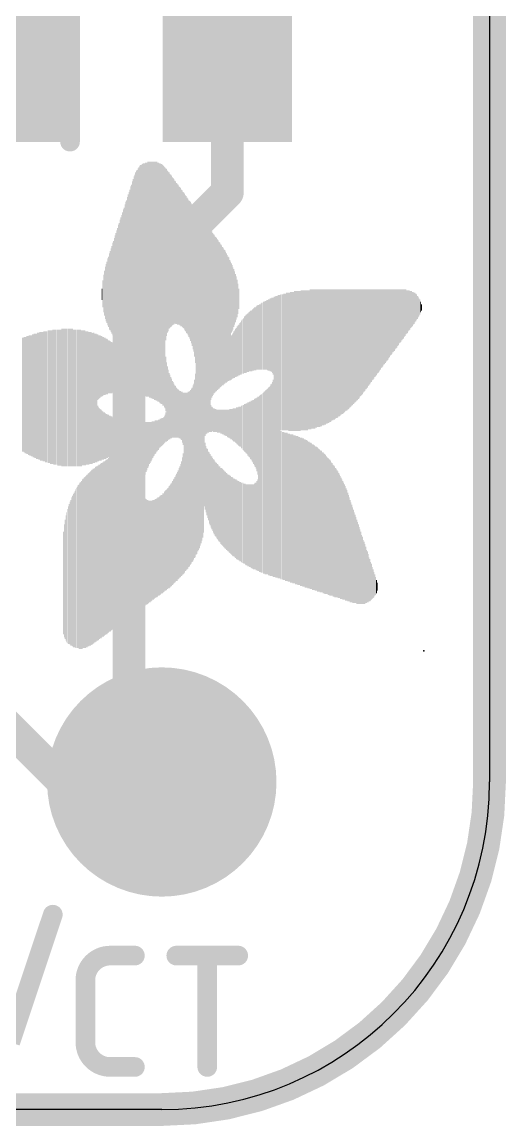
# Model space of a CAD drawing. Extents: x -0.1 to 23, y -0.1 to 16.6.
# Drawn here: x 19.24 to 22.99, y -0.13 to 8.43 of the extents above; entities that cross this region are included whole.
import ezdxf

# ---------------------------------------------------------------- set-up
doc = ezdxf.new("R2010")
doc.units = 0
for name, color, linetype in [('1', 12, 'CONTINUOUS'), ('16', 5, 'CONTINUOUS'), ('17', 110, 'CONTINUOUS'), ('20', 31, 'CONTINUOUS'), ('21', 40, 'CONTINUOUS'), ('22', 6, 'CONTINUOUS'), ('23', 53, 'CONTINUOUS')]:
    doc.layers.add(name, color=color, linetype=linetype)

# ---------------------------------------------------------------- blocks, each defined once
blk = doc.blocks.new('ROUNDP')
at = {"const_width": 0.5}
blk.add_lwpolyline([(0, -0.25, 1), (0, 0.25, 1), (0, -0.25)], format="xyb", dxfattribs=at)
blk = doc.blocks.new('RECT')
blk.add_solid([(-0.5, -0.5), (0.5, -0.5), (-0.5, 0.5), (0.5, 0.5)])

msp = doc.modelspace()

# ---------------------------------------------------------------- linework, layer by layer
at = {"layer": '1', "const_width": 0.254}
for points in [[(20.828, 8.04), (20.828, 7.112)], [(20.828, 7.112), (20.066, 6.35)], [(20.066, 6.35), (20.066, 3.048)], [(20.32, 2.794), (20.066, 3.048)], [(20.32, 2.54), (20.32, 2.794)]]:
    msp.add_lwpolyline(points, dxfattribs=at)
at = {"layer": '1', "const_width": 0.127}
for points in [[(20.8915, 8.04, 1), (20.7645, 8.04)], [(20.8729, 7.0671, 1), (20.7831, 7.1569)], [(20.7645, 7.112, 1), (20.8915, 7.112)], [(20.1295, 6.35, 1), (20.0025, 6.35)], [(20.0211, 6.3949, 1), (20.1109, 6.3051)], [(20.1109, 3.0929, 1), (20.0211, 3.0031)], [(20.0025, 3.048, 1), (20.1295, 3.048)], [(20.3835, 2.794, 1), (20.2565, 2.794)], [(20.2751, 2.7491, 1), (20.3649, 2.8389)], [(20.2565, 2.54, 1), (20.3835, 2.54)]]:
    msp.add_lwpolyline(points, format="xyb", dxfattribs=at)
at = {"layer": '16', "const_width": 0.254}
for points in [[(22.86, 13.97), (22.86, 2.54)], [(19.558, 2.54), (15.494, 6.604)], [(20.32, 2.54), (19.558, 2.54)], [(20.32, 0), (2.54, 0)]]:
    msp.add_lwpolyline(points, dxfattribs=at)
at = {"layer": '16'}
for points, const_width in [([(19.558, 2.6035, 1), (19.558, 2.4765)], 0.127), ([(20.32, 0, 0.4142), (22.86, 2.54)], 0.254), ([(20.32, 2.4765, 1), (20.32, 2.6035)], 0.127), ([(22.9235, 2.54, 1), (22.7965, 2.54)], 0.127), ([(19.5131, 2.4951, 1), (19.6029, 2.5849)], 0.127), ([(22.7965, 2.54, 1), (22.9235, 2.54)], 0.127), ([(20.32, 0.0635, 1), (20.32, -0.0635)], 0.127), ([(20.32, -0.0635, 1), (20.32, 0.0635)], 0.127)]:
    msp.add_lwpolyline(points, format="xyb", dxfattribs=dict(at, const_width=const_width))
at = {"layer": '20'}
for p, q in [((22.86, 13.97), (22.86, 2.54)), ((20.32, 0), (2.54, 0))]:
    msp.add_line(p, q, dxfattribs=at)
msp.add_arc((20.32, 2.54), 2.54, 270, 0, dxfattribs=at)
at = {"layer": '21'}
for points, const_width in [([(19.9196, 1.1938, 0.4142), (19.7277, 1.0019)], 0.1524), ([(19.9196, 1.2319, 1), (19.9196, 1.1557)], 0.0762), ([(19.9196, 1.1557, 1), (19.9196, 1.2319)], 0.0762), ([(20.1115, 1.1557, 1), (20.1115, 1.2319)], 0.0762), ([(20.4325, 1.2319, 1), (20.4325, 1.1557)], 0.0762), ([(20.7105, 1.1938, 1), (20.6343, 1.1938)], 0.0762), ([(20.9123, 1.1557, 1), (20.9123, 1.2319)], 0.0762), ([(19.7658, 1.0019, 1), (19.6896, 1.0019)], 0.0762), ([(19.6896, 1.0019, 1), (19.7658, 1.0019)], 0.0762), ([(19.7277, 0.5221, 0.4142), (19.9196, 0.3302)], 0.1524), ([(19.7658, 0.5221, 1), (19.6896, 0.5221)], 0.0762), ([(19.6896, 0.5221, 1), (19.7658, 0.5221)], 0.0762), ([(19.9196, 0.3683, 1), (19.9196, 0.2921)], 0.0762), ([(19.9196, 0.2921, 1), (19.9196, 0.3683)], 0.0762), ([(20.1115, 0.2921, 1), (20.1115, 0.3683)], 0.0762), ([(20.6343, 0.3302, 1), (20.7105, 0.3302)], 0.0762)]:
    msp.add_lwpolyline(points, format="xyb", dxfattribs=dict(at, const_width=const_width))
at = {"layer": '21', "const_width": 0.1524}
for points in [[(19.9196, 1.1938), (20.1115, 1.1938)], [(20.4325, 1.1938), (20.9123, 1.1938)], [(20.6724, 0.3302), (20.6724, 1.1938)], [(19.7277, 0.5221), (19.7277, 1.0019)], [(20.1115, 0.3302), (19.9196, 0.3302)]]:
    msp.add_lwpolyline(points, dxfattribs=at)
at = {"layer": '22', "const_width": 0.1524}
for points in [[(19.6087, 7.5057), (19.6087, 8.6233)], [(19.4754, 1.5113), (19.1452, 0.5207)]]:
    msp.add_lwpolyline(points, dxfattribs=at)
at = {"layer": '22', "const_width": 0.0762}
for points in [[(19.5706, 7.5057, 1), (19.6468, 7.5057)], [(19.5116, 1.4993, 1), (19.4393, 1.5233)]]:
    msp.add_lwpolyline(points, format="xyb", dxfattribs=at)
at = {"layer": '23'}
msp.add_point((22.352, 3.556), dxfattribs=at)

# ---------------------------------------------------------------- block references
at = {"layer": '1', "xscale": 1.075, "rotation": 90}
for p in [(19.05, 8.04), (20.828, 8.04)]:
    msp.add_blockref('RECT', p, dxfattribs=at)
at = {"layer": '17', "xscale": 1.778, "yscale": 1.778, "rotation": 90}
msp.add_blockref('ROUNDP', (20.32, 2.54), dxfattribs=at)
msp.add_blockref('ROUNDP', (20.32, 2.54), dxfattribs=at)
at = {"layer": '21', "rotation": 90}
for p, xscale, yscale in [((20.1232, 6.4167), 1.7272, 0.0063), ((20.1295, 6.4167), 1.7399, 0.0064), ((20.1359, 6.423), 1.7526, 0.0063), ((20.1422, 6.4262), 1.759, 0.0064), ((20.1486, 6.4325), 1.7717, 0.0063), ((20.1549, 6.4325), 1.7843, 0.0064), ((20.1613, 6.4325), 1.7843, 0.0063), ((20.1676, 6.4358), 1.7907, 0.0064), ((20.174, 6.4389), 1.797, 0.0063), ((20.1803, 6.4389), 1.797, 0.0064), ((20.1867, 6.4357), 1.8034, 0.0063), ((20.193, 6.4389), 1.8098, 0.0064), ((20.1994, 6.4358), 1.8161, 0.0063), ((20.2057, 6.4358), 1.8161, 0.0064), ((20.2121, 6.4389), 1.8224, 0.0063), ((20.2184, 6.4389), 1.8224, 0.0064), ((20.2248, 6.4357), 1.8288, 0.0063), ((20.2311, 6.4357), 1.8288, 0.0064), ((20.2375, 6.4325), 1.8351, 0.0063), ((20.2438, 6.4325), 1.8351, 0.0064), ((20.2502, 6.4294), 1.8415, 0.0063), ((20.2565, 6.4294), 1.8415, 0.0064), ((20.2629, 6.4262), 1.8478, 0.0063), ((20.2692, 6.4262), 1.8478, 0.0064), ((20.2756, 6.423), 1.8542, 0.0063), ((20.2819, 6.423), 1.8542, 0.0064), ((20.2883, 6.4167), 1.8542, 0.0063), ((20.2946, 6.4167), 1.8542, 0.0064), ((20.301, 6.4103), 1.8542, 0.0063), ((20.3073, 6.4072), 1.8605, 0.0064), ((20.3137, 6.4008), 1.8606, 0.0063), ((20.32, 6.4008), 1.8606, 0.0064), ((20.3264, 6.3913), 1.8669, 0.0063), ((20.3327, 6.3881), 1.8606, 0.0064), ((20.3391, 6.3786), 1.8669, 0.0063), ((20.3454, 6.3723), 1.8669, 0.0064), ((20.3518, 6.6326), 1.3335, 0.0063), ((20.3581, 6.6453), 1.2954, 0.0064), ((20.3645, 6.6517), 1.2573, 0.0063), ((20.0914, 6.3754), 1.6446, 0.0064), ((20.0978, 6.3849), 1.6637, 0.0063), ((20.1041, 6.3944), 1.6827, 0.0064), ((20.1105, 6.4008), 1.6954, 0.0063), ((20.1168, 6.4104), 1.7145, 0.0064), ((20.3708, 6.6548), 1.2382, 0.0064), ((20.3772, 6.6612), 1.2129, 0.0063), ((20.3835, 6.658), 1.1938, 0.0064), ((20.3899, 6.658), 1.1811, 0.0063), ((20.3962, 6.658), 1.1684, 0.0064), ((20.4026, 6.6548), 1.1494, 0.0063), ((20.4089, 6.6548), 1.1366, 0.0064), ((20.4153, 6.6517), 1.1303, 0.0063), ((20.4216, 6.6485), 1.1113, 0.0064), ((20.428, 6.6452), 1.1049, 0.0063), ((20.066, 6.3373), 1.5558, 0.0064), ((20.0724, 6.3468), 1.5748, 0.0063), ((20.0787, 6.3595), 1.6002, 0.0064), ((20.0851, 6.3627), 1.6192, 0.0063), ((20.4343, 6.6389), 1.0922, 0.0064), ((20.4407, 6.6326), 1.0922, 0.0063), ((20.447, 6.6294), 1.0858, 0.0064), ((20.4534, 6.6231), 1.0731, 0.0063), ((20.4597, 6.6167), 1.0732, 0.0064), ((20.4661, 6.6104), 1.0731, 0.0063), ((20.4724, 6.604), 1.0604, 0.0064), ((20.4788, 6.5977), 1.0605, 0.0063), ((20.4851, 6.5882), 1.0541, 0.0064), ((20.4915, 6.5818), 1.0541, 0.0063), ((20.0343, 6.4484), 1.143, 0.0063), ((20.0406, 6.2992), 1.4796, 0.0064), ((20.047, 6.3056), 1.4923, 0.0063), ((20.0533, 6.3182), 1.5177, 0.0064), ((20.0597, 6.3277), 1.5367, 0.0063), ((20.4978, 6.5723), 1.0605, 0.0064), ((20.5041, 6.5628), 1.0541, 0.0063), ((20.5105, 6.5532), 1.0604, 0.0064), ((20.5169, 6.5437), 1.0541, 0.0063), ((20.5232, 6.5342), 1.0605, 0.0064), ((20.5296, 6.5215), 1.0605, 0.0063), ((20.5359, 6.5119), 1.0668, 0.0064), ((20.5422, 6.4992), 1.0795, 0.0063), ((20.5486, 6.4834), 1.0859, 0.0064), ((20.555, 6.4707), 1.0985, 0.0063), ((20.0089, 6.423), 1.0287, 0.0063), ((20.0152, 6.4294), 1.0541, 0.0064), ((20.0216, 6.4389), 1.0858, 0.0063), ((20.0279, 6.4421), 1.1049, 0.0064), ((20.5613, 6.4548), 1.1176, 0.0064), ((20.5677, 6.4389), 1.124, 0.0063), ((20.574, 6.4167), 1.1557, 0.0064), ((20.5803, 6.3881), 1.2002, 0.0063), ((20.5867, 5.6388), 2.6734, 0.0064), ((20.5931, 5.6388), 2.6606, 0.0063), ((20.5994, 5.642), 2.6289, 0.0064), ((20.6058, 5.6452), 2.6099, 0.0063), ((20.6121, 5.6452), 2.5845, 0.0064), ((19.9835, 6.4008), 0.9208, 0.0063), ((19.9898, 6.404), 0.9398, 0.0064), ((19.9962, 6.4135), 0.9716, 0.0063), ((20.0025, 6.4199), 0.9969, 0.0064), ((20.6184, 5.6515), 2.559, 0.0063), ((20.6248, 5.6579), 2.5337, 0.0064), ((20.6312, 5.6611), 2.5019, 0.0063), ((20.6375, 5.6706), 2.4701, 0.0064), ((20.6439, 5.6865), 2.4257, 0.0063), ((20.6502, 5.7817), 2.2098, 0.0064), ((20.6565, 6.0516), 1.6573, 0.0063), ((20.6629, 6.0548), 1.6383, 0.0064), ((20.6693, 6.0516), 1.6193, 0.0063), ((20.6756, 6.0516), 1.6065, 0.0064), ((19.9581, 6.3786), 0.8001, 0.0063), ((19.9644, 6.3818), 0.8319, 0.0064), ((19.9708, 6.3881), 0.8572, 0.0063), ((19.9771, 6.3944), 0.8827, 0.0064), ((20.682, 6.0452), 1.5938, 0.0063), ((20.6883, 6.0452), 1.5812, 0.0064), ((20.6946, 6.0389), 1.5685, 0.0063), ((20.701, 6.1595), 1.3144, 0.0064), ((20.7074, 6.1659), 1.2891, 0.0063), ((20.7137, 6.1659), 1.2637, 0.0064), ((20.7201, 6.1659), 1.2509, 0.0063), ((20.7264, 6.1691), 1.2319, 0.0064), ((20.7327, 6.1659), 1.2129, 0.0063), ((20.7391, 6.1659), 1.2001, 0.0064), ((19.9263, 6.3532), 0.6477, 0.0064), ((19.9327, 6.3563), 0.6795, 0.0063), ((19.939, 6.3627), 0.7176, 0.0064), ((19.9454, 6.3659), 0.7366, 0.0063), ((19.9517, 6.3723), 0.7747, 0.0064), ((20.7455, 6.1659), 1.1875, 0.0063), ((20.7518, 6.1627), 1.1684, 0.0064), ((20.7582, 6.1627), 1.1557, 0.0063), ((20.7645, 6.1595), 1.1366, 0.0064), ((20.7708, 6.1595), 1.124, 0.0063), ((20.7772, 6.1564), 1.1049, 0.0064), ((20.7836, 6.1563), 1.0922, 0.0063), ((20.7899, 6.1532), 1.0731, 0.0064), ((20.7963, 6.15), 1.0668, 0.0063), ((19.9009, 6.3405), 0.5207, 0.0064), ((19.9073, 6.3405), 0.5461, 0.0063), ((19.9136, 6.3437), 0.5905, 0.0064), ((19.92, 6.35), 0.616, 0.0063), ((20.8026, 6.1468), 1.0478, 0.0064), ((20.8089, 6.1468), 1.035, 0.0063), ((20.8153, 6.1436), 1.016, 0.0064), ((20.8217, 6.1372), 1.0033, 0.0063), ((20.828, 6.1341), 0.9842, 0.0064), ((20.8344, 6.1309), 0.9652, 0.0063), ((20.8407, 6.1278), 0.9589, 0.0064), ((19.8755, 6.331), 0.3493, 0.0064), ((19.8819, 6.3341), 0.4064, 0.0063), ((19.8882, 6.3342), 0.4445, 0.0064), ((19.8946, 6.3373), 0.4762, 0.0063), ((20.847, 6.1214), 0.9334, 0.0063), ((20.8534, 6.1151), 0.9207, 0.0064), ((20.8598, 6.2929), 0.5397, 0.0063), ((20.8661, 6.2929), 0.5143, 0.0064), ((20.8725, 6.2897), 0.4826, 0.0063), ((20.8788, 6.2929), 0.4509, 0.0064), ((19.8628, 6.3246), 0.2096, 0.0064), ((19.8692, 6.3277), 0.2921, 0.0063), ((20.8851, 6.2929), 0.4127, 0.0063), ((20.8915, 6.2929), 0.3747, 0.0064), ((20.8979, 6.2929), 0.3365, 0.0063), ((20.9042, 6.2896), 0.2921, 0.0064), ((19.8565, 6.3215), 0.0889, 0.0063), ((20.9106, 6.2865), 0.235, 0.0063), ((20.9169, 6.2865), 0.1588, 0.0064), ((21.317, 5.8007), 1.0795, 0.0063), ((21.3233, 5.8007), 1.0795, 0.0064), ((21.3297, 5.8007), 1.0795, 0.0063), ((21.336, 5.8007), 1.0795, 0.0064), ((21.3423, 5.8007), 1.0795, 0.0063), ((21.3487, 5.8039), 1.0858, 0.0064), ((21.3551, 5.8039), 1.0858, 0.0063), ((21.3614, 5.8039), 1.0858, 0.0064), ((21.3678, 5.8039), 1.0858, 0.0063), ((21.3741, 5.8039), 1.0858, 0.0064), ((21.3804, 5.8039), 1.0858, 0.0063), ((21.3868, 5.8039), 1.0858, 0.0064), ((21.3932, 5.8039), 1.0858, 0.0063), ((21.3995, 5.8102), 1.0859, 0.0064), ((21.4059, 5.8102), 1.0859, 0.0063), ((21.4122, 5.8102), 1.0859, 0.0064), ((21.4185, 5.8102), 1.0859, 0.0063), ((21.4249, 5.8102), 1.0859, 0.0064), ((21.4313, 5.8102), 1.0859, 0.0063), ((21.4376, 5.8102), 1.0859, 0.0064), ((21.444, 5.8102), 1.0859, 0.0063), ((21.4503, 5.8102), 1.0859, 0.0064), ((21.4566, 5.8135), 1.0795, 0.0063), ((21.463, 5.8135), 1.0795, 0.0064), ((21.4694, 5.8166), 1.0858, 0.0063), ((21.4757, 5.8166), 1.0858, 0.0064), ((21.4821, 5.8197), 1.0795, 0.0063), ((21.4884, 5.8197), 1.0795, 0.0064), ((21.4947, 5.8197), 1.0795, 0.0063), ((21.5011, 5.8197), 1.0795, 0.0064), ((21.5075, 5.8197), 1.0795, 0.0063), ((21.5138, 5.823), 1.0731, 0.0064), ((21.5202, 5.823), 1.0731, 0.0063), ((21.5265, 5.8261), 1.0668, 0.0064), ((21.5328, 5.8261), 1.0668, 0.0063), ((21.5392, 5.8261), 1.0668, 0.0064), ((21.5456, 5.8261), 1.0668, 0.0063), ((21.5519, 5.8293), 1.0604, 0.0064), ((21.5583, 5.8293), 1.0604, 0.0063), ((21.5646, 5.8325), 1.0541, 0.0064), ((21.5709, 5.8325), 1.0541, 0.0063), ((21.5773, 5.8325), 1.0541, 0.0064), ((21.5837, 5.8357), 1.0477, 0.0063), ((21.59, 5.8357), 1.0477, 0.0064), ((21.5964, 5.8388), 1.0414, 0.0063), ((21.6027, 5.8388), 1.0414, 0.0064), ((21.609, 5.842), 1.035, 0.0063), ((21.6154, 5.842), 1.035, 0.0064), ((21.6218, 5.8452), 1.0287, 0.0063), ((21.6281, 5.8452), 1.0287, 0.0064), ((21.6345, 5.8483), 1.0223, 0.0063), ((21.6408, 5.8515), 1.016, 0.0064), ((21.6471, 5.8515), 1.016, 0.0063), ((21.6535, 5.8547), 1.0096, 0.0064), ((21.6599, 5.8547), 1.0096, 0.0063), ((21.6662, 5.8579), 1.0033, 0.0064), ((21.6726, 5.8611), 0.9969, 0.0063), ((21.6789, 5.8611), 0.9969, 0.0064), ((21.6852, 5.8642), 0.9906, 0.0063), ((21.6916, 5.8674), 0.9842, 0.0064), ((21.698, 5.8674), 0.9842, 0.0063), ((21.7043, 5.8706), 0.9779, 0.0064), ((21.7107, 5.8738), 0.9715, 0.0063), ((21.717, 5.8769), 0.9652, 0.0064), ((21.7233, 5.8769), 0.9652, 0.0063), ((21.7297, 5.8801), 0.9588, 0.0064), ((21.7361, 5.8833), 0.9525, 0.0063), ((21.7424, 5.8864), 0.9461, 0.0064), ((21.7488, 5.8896), 0.9398, 0.0063), ((21.7551, 5.8896), 0.9398, 0.0064), ((21.7614, 5.8928), 0.9334, 0.0063), ((21.7678, 5.896), 0.9271, 0.0064), ((21.7742, 5.8992), 0.9207, 0.0063), ((21.7805, 5.9023), 0.9144, 0.0064), ((21.7869, 5.9055), 0.908, 0.0063), ((21.7932, 5.9087), 0.9017, 0.0064), ((21.7995, 5.9119), 0.8953, 0.0063), ((21.8059, 5.915), 0.889, 0.0064), ((21.8123, 5.9182), 0.8826, 0.0063), ((21.8186, 5.9214), 0.8763, 0.0064), ((21.825, 5.9245), 0.8699, 0.0063), ((21.8313, 5.9277), 0.8636, 0.0064), ((21.8377, 5.9309), 0.8572, 0.0063), ((21.844, 5.9341), 0.8509, 0.0064), ((21.8504, 5.9373), 0.8445, 0.0063), ((21.8567, 5.9436), 0.8318, 0.0064), ((21.8631, 5.9468), 0.8255, 0.0063), ((21.8694, 5.95), 0.8191, 0.0064), ((21.8758, 5.9531), 0.8128, 0.0063), ((21.8821, 5.9595), 0.8001, 0.0064), ((21.8885, 5.9627), 0.7937, 0.0063), ((21.8948, 5.9658), 0.7874, 0.0064), ((21.9012, 5.9722), 0.7747, 0.0063), ((21.9075, 5.9754), 0.7683, 0.0064), ((21.9139, 5.9785), 0.762, 0.0063), ((21.9202, 5.9849), 0.7493, 0.0064), ((21.9266, 5.9881), 0.7429, 0.0063), ((21.9329, 5.9912), 0.7366, 0.0064), ((21.9393, 5.9976), 0.7239, 0.0063), ((21.9456, 6.0008), 0.7175, 0.0064), ((21.952, 6.0071), 0.7048, 0.0063), ((21.9583, 6.0103), 0.6985, 0.0064), ((21.9647, 6.0135), 0.6921, 0.0063), ((21.971, 6.0198), 0.6794, 0.0064), ((21.9774, 6.023), 0.6731, 0.0063), ((21.9837, 6.0262), 0.6667, 0.0064), ((21.9901, 6.0325), 0.654, 0.0063), ((21.9964, 6.0357), 0.6477, 0.0064), ((22.0028, 6.0389), 0.6413, 0.0063), ((22.0091, 6.0452), 0.6286, 0.0064), ((22.0155, 6.0484), 0.6223, 0.0063), ((22.0218, 6.0547), 0.6096, 0.0064), ((22.0282, 6.0579), 0.6032, 0.0063), ((22.0345, 6.0611), 0.5969, 0.0064), ((22.0409, 6.0674), 0.5842, 0.0063), ((22.0472, 6.0706), 0.5778, 0.0064), ((22.0536, 6.0738), 0.5715, 0.0063), ((22.0599, 6.0801), 0.5588, 0.0064), ((22.0663, 6.0833), 0.5524, 0.0063), ((22.0726, 6.0865), 0.5461, 0.0064), ((22.079, 6.0928), 0.5334, 0.0063), ((22.0853, 6.096), 0.527, 0.0064), ((22.0917, 6.1024), 0.5143, 0.0063), ((22.098, 6.1055), 0.508, 0.0064), ((22.1044, 6.1087), 0.5016, 0.0063), ((22.1107, 6.1151), 0.4889, 0.0064), ((22.1171, 6.1182), 0.4826, 0.0063), ((22.1234, 6.1214), 0.4762, 0.0064), ((22.1298, 6.1278), 0.4635, 0.0063), ((22.1361, 6.1309), 0.4572, 0.0064), ((22.1425, 6.1341), 0.4508, 0.0063), ((22.1488, 6.1405), 0.4381, 0.0064), ((22.1552, 6.1436), 0.4318, 0.0063), ((22.1615, 6.15), 0.4191, 0.0064), ((22.1679, 6.1532), 0.4127, 0.0063), ((22.1742, 6.1563), 0.4064, 0.0064), ((22.1806, 6.1627), 0.3937, 0.0063), ((22.1869, 6.1659), 0.3873, 0.0064), ((22.1933, 6.169), 0.381, 0.0063), ((22.1996, 6.1753), 0.3683, 0.0064), ((22.206, 6.1786), 0.3619, 0.0063), ((22.2123, 6.1849), 0.3492, 0.0064), ((22.2187, 6.1849), 0.3366, 0.0063), ((22.225, 6.1881), 0.3302, 0.0064), ((22.2314, 6.1945), 0.3175, 0.0063), ((22.2377, 6.1976), 0.3112, 0.0064), ((22.2441, 6.1976), 0.2984, 0.0063), ((22.2504, 6.2039), 0.2857, 0.0064), ((22.2568, 6.2071), 0.2794, 0.0063), ((22.2631, 6.2072), 0.2667, 0.0064), ((22.2695, 6.2135), 0.254, 0.0063), ((21.0884, 5.9944), 0.5144, 0.0063), ((21.0947, 5.9976), 0.5207, 0.0064), ((21.1011, 5.9976), 0.5207, 0.0063), ((21.1074, 6.0008), 0.5271, 0.0064), ((21.1137, 6.0008), 0.5271, 0.0063), ((21.1201, 6.0039), 0.5334, 0.0064), ((21.1265, 6.0039), 0.5334, 0.0063), ((21.1328, 6.0071), 0.5398, 0.0064), ((21.1392, 6.004), 0.5461, 0.0063), ((21.1455, 6.0071), 0.5524, 0.0064), ((21.1518, 6.0071), 0.5524, 0.0063), ((21.1582, 6.0071), 0.5652, 0.0064), ((21.1646, 6.0071), 0.5652, 0.0063), ((21.1709, 6.0071), 0.5778, 0.0064), ((21.1773, 6.0039), 0.5842, 0.0063), ((21.1836, 5.9976), 0.5969, 0.0064), ((21.1899, 5.2166), 2.1717, 0.0063), ((21.1963, 5.2166), 2.1717, 0.0064), ((21.2027, 5.2165), 2.1844, 0.0063), ((21.209, 5.2165), 2.1844, 0.0064), ((21.2154, 5.2165), 2.1844, 0.0063), ((21.2217, 5.2166), 2.1971, 0.0064), ((21.228, 5.2166), 2.1971, 0.0063), ((21.2344, 5.2166), 2.1971, 0.0064), ((21.2408, 5.7944), 1.0541, 0.0063), ((21.2471, 5.7944), 1.0541, 0.0064), ((21.2535, 5.7944), 1.0541, 0.0063), ((21.2598, 5.7944), 1.0541, 0.0064), ((21.2661, 5.7976), 1.0605, 0.0063), ((21.2725, 5.7976), 1.0605, 0.0064), ((21.2789, 5.7976), 1.0605, 0.0063), ((21.2852, 5.8007), 1.0668, 0.0064), ((21.2916, 5.8007), 1.0668, 0.0063), ((21.2979, 5.8007), 1.0668, 0.0064), ((21.3042, 5.7976), 1.0731, 0.0063), ((21.3106, 5.7976), 1.0731, 0.0064), ((22.2758, 6.2134), 0.2413, 0.0064), ((22.2822, 6.2198), 0.2286, 0.0063), ((22.2885, 6.2199), 0.2159, 0.0064), ((22.2949, 6.223), 0.1968, 0.0063), ((22.3012, 6.2198), 0.1778, 0.0064), ((22.3076, 6.223), 0.1588, 0.0063), ((22.3139, 6.2199), 0.1397, 0.0064), ((22.3203, 6.223), 0.1206, 0.0063), ((22.3266, 6.223), 0.0826, 0.0064), ((20.9804, 5.9436), 0.4508, 0.0064), ((20.9868, 5.9468), 0.4572, 0.0063), ((20.9931, 5.95), 0.4635, 0.0064), ((20.9994, 5.9563), 0.4636, 0.0063), ((21.0058, 5.9595), 0.4699, 0.0064), ((21.0122, 5.9595), 0.4699, 0.0063), ((21.0185, 5.9627), 0.4763, 0.0064), ((21.0249, 5.969), 0.4762, 0.0063), ((21.0312, 5.9722), 0.4826, 0.0064), ((21.0375, 5.9754), 0.4889, 0.0063), ((21.0439, 5.9754), 0.4889, 0.0064), ((21.0503, 5.9786), 0.4953, 0.0063), ((21.0566, 5.9849), 0.4953, 0.0064), ((21.063, 5.9881), 0.5017, 0.0063), ((21.0693, 5.9881), 0.5017, 0.0064), ((21.0756, 5.9912), 0.508, 0.0063), ((21.082, 5.9912), 0.508, 0.0064), ((22.333, 6.2198), 0.0508, 0.0063), ((20.9106, 5.8833), 0.3937, 0.0063), ((20.9169, 5.8897), 0.3937, 0.0064), ((20.9232, 5.896), 0.4064, 0.0063), ((20.9296, 5.9023), 0.4064, 0.0064), ((20.936, 5.9087), 0.4191, 0.0063), ((20.9423, 5.915), 0.4191, 0.0064), ((20.9487, 5.9182), 0.4254, 0.0063), ((20.955, 5.9214), 0.4318, 0.0064), ((20.9613, 5.9309), 0.4382, 0.0063), ((20.9677, 5.9341), 0.4445, 0.0064), ((20.9741, 5.9373), 0.4509, 0.0063), ((19.2722, 5.5404), 0.9144, 0.0063), ((19.2786, 5.5404), 0.9144, 0.0064), ((19.285, 5.5372), 0.9208, 0.0063), ((19.2913, 5.5404), 0.9271, 0.0064), ((19.2977, 5.5372), 0.9334, 0.0063), ((19.304, 5.5372), 0.9334, 0.0064), ((19.3103, 5.534), 0.9398, 0.0063), ((19.3167, 5.5372), 0.9462, 0.0064), ((19.3231, 5.5341), 0.9525, 0.0063), ((19.3294, 5.5372), 0.9588, 0.0064), ((19.3358, 5.534), 0.9652, 0.0063), ((19.3421, 5.534), 0.9652, 0.0064), ((19.3484, 5.5309), 0.9715, 0.0063), ((19.3548, 5.5341), 0.9779, 0.0064), ((19.3612, 5.5341), 0.9779, 0.0063), ((19.3675, 5.5309), 0.9843, 0.0064), ((19.3739, 5.534), 0.9906, 0.0063), ((19.3802, 5.5309), 0.9969, 0.0064), ((19.3865, 5.5309), 0.9969, 0.0063), ((19.3929, 5.5309), 0.9969, 0.0064), ((19.3993, 5.5277), 1.0033, 0.0063), ((19.4056, 5.5309), 1.0097, 0.0064), ((19.412, 5.5309), 1.0097, 0.0063), ((19.4183, 5.5277), 1.016, 0.0064), ((19.4246, 5.5277), 1.016, 0.0063), ((19.431, 5.5277), 1.016, 0.0064), ((19.4374, 5.5277), 1.0287, 0.0063), ((19.4437, 5.5277), 1.0287, 0.0064), ((19.4501, 5.5277), 1.0287, 0.0063), ((19.4564, 5.5245), 1.035, 0.0064), ((19.4627, 5.5245), 1.035, 0.0063), ((19.4691, 5.5245), 1.035, 0.0064), ((19.4755, 5.5277), 1.0414, 0.0063), ((19.4818, 5.5245), 1.0478, 0.0064), ((19.4882, 5.5245), 1.0478, 0.0063), ((19.4945, 5.5245), 1.0478, 0.0064), ((19.5008, 5.5245), 1.0478, 0.0063), ((19.5072, 5.5245), 1.0478, 0.0064), ((19.5136, 5.5213), 1.0541, 0.0063), ((19.5199, 5.5213), 1.0541, 0.0064), ((19.5263, 5.5213), 1.0541, 0.0063), ((19.5326, 5.5213), 1.0541, 0.0064), ((19.5389, 5.5213), 1.0541, 0.0063), ((19.5453, 5.5213), 1.0668, 0.0064), ((19.5517, 5.5213), 1.0668, 0.0063), ((19.558, 5.5213), 1.0668, 0.0064), ((19.5644, 5.5213), 1.0668, 0.0063), ((19.5707, 5.5213), 1.0668, 0.0064), ((19.577, 5.5213), 1.0668, 0.0063), ((19.5834, 5.5213), 1.0668, 0.0064), ((19.5898, 5.5213), 1.0668, 0.0063), ((19.5961, 5.5213), 1.0668, 0.0064), ((19.6025, 5.5213), 1.0668, 0.0063), ((19.6088, 5.5213), 1.0668, 0.0064), ((19.6151, 5.5213), 1.0668, 0.0063), ((19.6215, 5.5213), 1.0668, 0.0064), ((19.6279, 5.5213), 1.0668, 0.0063), ((19.6342, 5.5182), 1.0605, 0.0064), ((19.6406, 5.5182), 1.0605, 0.0063), ((19.6469, 5.5182), 1.0605, 0.0064), ((19.6532, 5.5182), 1.0605, 0.0063), ((19.6596, 5.5182), 1.0605, 0.0064), ((19.666, 5.5182), 1.0605, 0.0063), ((19.6723, 5.5182), 1.0605, 0.0064), ((19.6787, 5.5182), 1.0605, 0.0063), ((19.685, 5.5182), 1.0605, 0.0064), ((19.6913, 5.5182), 1.0605, 0.0063), ((19.6977, 5.515), 1.0541, 0.0064), ((19.7041, 5.5182), 1.0477, 0.0063), ((19.7104, 5.5182), 1.0477, 0.0064), ((19.7168, 5.5182), 1.0477, 0.0063), ((19.7231, 5.5182), 1.0477, 0.0064), ((19.7294, 5.515), 1.0414, 0.0063), ((19.7358, 5.5182), 1.0351, 0.0064), ((19.7422, 5.5182), 1.0351, 0.0063), ((19.7485, 5.5182), 1.0351, 0.0064), ((19.7549, 5.515), 1.0287, 0.0063), ((19.7612, 5.5182), 1.0223, 0.0064), ((19.7675, 5.5182), 1.0223, 0.0063), ((19.7739, 5.5182), 1.0223, 0.0064), ((19.7803, 5.515), 1.016, 0.0063), ((19.7866, 5.5182), 1.0097, 0.0064), ((19.793, 5.5182), 1.0097, 0.0063), ((19.7993, 5.515), 1.0033, 0.0064), ((19.8056, 5.5182), 0.9969, 0.0063), ((19.812, 5.5182), 0.9969, 0.0064), ((19.8184, 5.515), 0.9906, 0.0063), ((19.8247, 5.7563), 0.508, 0.0064), ((19.8311, 5.7563), 0.4953, 0.0063), ((19.8374, 5.7595), 0.4889, 0.0064), ((19.8438, 5.7626), 0.4826, 0.0063), ((19.8501, 5.7627), 0.4699, 0.0064), ((19.8565, 5.7627), 0.4699, 0.0063), ((20.8598, 5.8325), 0.3429, 0.0063), ((20.8661, 5.8388), 0.3429, 0.0064), ((20.8725, 5.8452), 0.3556, 0.0063), ((20.8788, 5.8547), 0.362, 0.0064), ((20.8851, 5.8579), 0.3683, 0.0063), ((20.8915, 5.8674), 0.3746, 0.0064), ((20.8979, 5.8706), 0.381, 0.0063), ((20.9042, 5.8801), 0.3874, 0.0064), ((19.2405, 5.5436), 0.8827, 0.0064), ((19.2469, 5.5436), 0.8827, 0.0063), ((19.2532, 5.5436), 0.8953, 0.0064), ((19.2596, 5.5404), 0.9017, 0.0063), ((19.2659, 5.5404), 0.9017, 0.0064), ((19.8628, 5.7626), 0.4572, 0.0064), ((19.8692, 5.7658), 0.4508, 0.0063), ((19.8755, 5.7627), 0.4445, 0.0064), ((19.8819, 5.7627), 0.4445, 0.0063), ((19.8882, 5.7626), 0.4318, 0.0064), ((19.8946, 5.7626), 0.4318, 0.0063), ((19.9009, 5.7595), 0.4255, 0.0064), ((19.9073, 5.7595), 0.4127, 0.0063), ((19.9136, 5.7595), 0.4127, 0.0064), ((19.92, 5.7563), 0.4064, 0.0063), ((19.9263, 5.7531), 0.4, 0.0064), ((19.9327, 5.7531), 0.4, 0.0063), ((19.939, 5.7531), 0.3874, 0.0064), ((19.9454, 5.7499), 0.381, 0.0063), ((19.9517, 5.7468), 0.3747, 0.0064), ((19.9581, 5.7468), 0.3747, 0.0063), ((19.9644, 5.7435), 0.3683, 0.0064), ((19.9708, 5.7404), 0.362, 0.0063), ((19.9771, 5.7372), 0.3556, 0.0064), ((19.9835, 5.7372), 0.3556, 0.0063), ((19.9898, 5.734), 0.3493, 0.0064), ((19.9962, 5.7309), 0.3429, 0.0063), ((20.0025, 5.7277), 0.3366, 0.0064), ((20.0089, 5.7245), 0.3302, 0.0063), ((20.0152, 5.7245), 0.3302, 0.0064), ((20.0216, 5.7214), 0.3239, 0.0063), ((20.0279, 5.7182), 0.3175, 0.0064), ((20.0343, 5.715), 0.3112, 0.0063), ((20.3518, 5.6261), 0.4254, 0.0063), ((20.3581, 5.4864), 0.616, 0.0064), ((20.3645, 5.4737), 0.5778, 0.0063), ((20.3708, 5.4642), 0.5461, 0.0064), ((20.3772, 5.4546), 0.5143, 0.0063), ((20.3835, 5.4483), 0.5016, 0.0064), ((20.3899, 5.442), 0.4763, 0.0063), ((20.3962, 5.4356), 0.4636, 0.0064), ((20.574, 4.9689), 1.3843, 0.0064), ((20.5803, 4.9943), 1.4224, 0.0063), ((21.1836, 4.8959), 1.5303, 0.0064), ((20.4026, 5.4293), 0.4381, 0.0063), ((20.4089, 5.4261), 0.4318, 0.0064), ((20.4153, 5.4198), 0.4191, 0.0063), ((20.4216, 5.4134), 0.4064, 0.0064), ((20.428, 5.4102), 0.4, 0.0063), ((20.4343, 5.4039), 0.3873, 0.0064), ((20.4407, 5.4007), 0.381, 0.0063), ((20.447, 5.3975), 0.3746, 0.0064), ((20.4534, 5.3912), 0.3747, 0.0063), ((20.4597, 5.388), 0.3683, 0.0064), ((20.4661, 5.3848), 0.3746, 0.0063), ((20.4724, 5.3784), 0.3747, 0.0064), ((20.4788, 5.3689), 0.3937, 0.0063), ((20.5232, 4.88), 1.3716, 0.0064), ((20.5296, 4.8864), 1.3589, 0.0063), ((20.5359, 4.8927), 1.3589, 0.0064), ((20.5422, 4.9022), 1.3526, 0.0063), ((20.5486, 4.9118), 1.3589, 0.0064), ((20.555, 4.9213), 1.3525, 0.0063), ((20.5613, 4.934), 1.3653, 0.0064), ((20.5677, 4.9466), 1.3653, 0.0063), ((21.1137, 4.8609), 1.4097, 0.0063), ((21.1201, 4.8609), 1.4224, 0.0064), ((21.1265, 4.8641), 1.4288, 0.0063), ((21.1328, 4.8673), 1.4351, 0.0064), ((21.1392, 4.8704), 1.4415, 0.0063), ((21.1455, 4.8704), 1.4541, 0.0064), ((21.1518, 4.8737), 1.4605, 0.0063), ((21.1582, 4.8736), 1.4732, 0.0064), ((21.1646, 4.88), 1.4859, 0.0063), ((21.1709, 4.8832), 1.4923, 0.0064), ((21.1773, 4.8895), 1.505, 0.0063), ((20.4851, 5.3562), 0.4064, 0.0064), ((20.4915, 4.8578), 1.4033, 0.0063), ((20.4978, 4.8609), 1.397, 0.0064), ((20.5041, 4.8673), 1.3843, 0.0063), ((20.5105, 4.8704), 1.3779, 0.0064), ((20.5169, 4.8736), 1.3716, 0.0063), ((20.9868, 5.2769), 0.4127, 0.0063), ((20.9931, 5.2736), 0.4191, 0.0064), ((20.9994, 5.2737), 0.4318, 0.0063), ((21.0058, 5.2674), 0.4445, 0.0064), ((21.0122, 5.2673), 0.4572, 0.0063), ((21.0185, 5.261), 0.4699, 0.0064), ((21.0249, 5.261), 0.4826, 0.0063), ((21.0312, 5.2546), 0.4953, 0.0064), ((21.0375, 5.2515), 0.5143, 0.0063), ((21.0439, 5.2483), 0.5334, 0.0064), ((21.0503, 5.242), 0.5461, 0.0063), ((21.0566, 5.2355), 0.5715, 0.0064), ((21.063, 5.226), 0.6033, 0.0063), ((21.0693, 4.8514), 1.3526, 0.0064), ((21.0756, 4.8514), 1.3652, 0.0063), ((21.082, 4.8546), 1.3716, 0.0064), ((21.0884, 4.8546), 1.3843, 0.0063), ((21.0947, 4.8546), 1.3843, 0.0064), ((21.1011, 4.8578), 1.3907, 0.0063), ((21.1074, 4.8578), 1.4033, 0.0064), ((19.8247, 5.2419), 0.4318, 0.0064), ((19.8311, 5.2355), 0.4191, 0.0063), ((19.8374, 5.2356), 0.4064, 0.0064), ((19.8438, 5.2324), 0.4, 0.0063), ((19.8501, 5.2293), 0.3937, 0.0064), ((19.8565, 5.2292), 0.381, 0.0063), ((19.8628, 5.226), 0.3747, 0.0064), ((19.8692, 5.2229), 0.3683, 0.0063), ((19.8755, 5.226), 0.3619, 0.0064), ((19.8819, 5.2229), 0.3556, 0.0063), ((19.8882, 5.2197), 0.3492, 0.0064), ((19.8946, 5.2229), 0.3429, 0.0063), ((20.3518, 5.2927), 0.2286, 0.0063), ((20.701, 5.3594), 0.2096, 0.0064), ((20.7074, 5.3531), 0.1969, 0.0063), ((20.7137, 5.3531), 0.1841, 0.0064), ((20.7201, 5.3467), 0.1842, 0.0063), ((20.7264, 5.3467), 0.1842, 0.0064), ((20.7327, 5.3435), 0.1778, 0.0063), ((20.7391, 5.3435), 0.1778, 0.0064), ((20.7455, 5.3403), 0.1715, 0.0063), ((20.7518, 5.3372), 0.1778, 0.0064), ((20.7582, 5.3372), 0.1778, 0.0063), ((20.7645, 5.3372), 0.1778, 0.0064), ((20.7708, 5.3372), 0.1778, 0.0063), ((20.7772, 5.334), 0.1842, 0.0064), ((20.7836, 5.334), 0.1842, 0.0063), ((20.7899, 5.3308), 0.1905, 0.0064), ((20.7963, 5.3308), 0.1905, 0.0063), ((20.8026, 5.3277), 0.1969, 0.0064), ((20.8089, 5.3277), 0.1969, 0.0063), ((20.8153, 5.3245), 0.2032, 0.0064), ((20.8217, 5.3245), 0.2032, 0.0063), ((20.828, 5.3213), 0.2096, 0.0064), ((20.8344, 5.3182), 0.2159, 0.0063), ((20.8407, 5.3182), 0.2159, 0.0064), ((20.847, 5.3181), 0.2286, 0.0063), ((20.8534, 5.315), 0.2349, 0.0064), ((20.8598, 5.315), 0.2349, 0.0063), ((20.8661, 5.3117), 0.2413, 0.0064), ((20.8725, 5.3118), 0.254, 0.0063), ((20.8788, 5.3086), 0.2604, 0.0064), ((20.8851, 5.3086), 0.2604, 0.0063), ((20.8915, 5.3055), 0.2667, 0.0064), ((20.8979, 5.3054), 0.2794, 0.0063), ((20.9042, 5.3022), 0.2857, 0.0064), ((20.9106, 5.2991), 0.2921, 0.0063), ((20.9169, 5.2991), 0.3048, 0.0064), ((20.9232, 5.2959), 0.3112, 0.0063), ((20.9296, 5.2959), 0.3112, 0.0064), ((20.936, 5.2927), 0.3302, 0.0063), ((20.9423, 5.2927), 0.3302, 0.0064), ((20.9487, 5.2896), 0.3493, 0.0063), ((20.955, 5.2864), 0.3556, 0.0064), ((20.9613, 5.2864), 0.3683, 0.0063), ((20.9677, 5.2832), 0.3746, 0.0064), ((20.9741, 5.2832), 0.3874, 0.0063), ((20.9804, 5.2801), 0.3937, 0.0064), ((19.9009, 5.2197), 0.3366, 0.0064), ((19.9073, 5.2229), 0.3302, 0.0063), ((19.9136, 4.5434), 1.6764, 0.0064), ((19.92, 4.5434), 1.6764, 0.0063), ((19.9263, 4.5434), 1.6637, 0.0064), ((19.9327, 4.5466), 1.6574, 0.0063), ((19.939, 4.5466), 1.6446, 0.0064), ((19.9454, 4.5466), 1.6446, 0.0063), ((19.9517, 4.5498), 1.6383, 0.0064), ((19.9581, 4.5498), 1.6256, 0.0063), ((19.9644, 4.5498), 1.6256, 0.0064), ((19.9708, 4.5498), 1.6129, 0.0063), ((19.9771, 4.553), 1.6065, 0.0064), ((19.9835, 4.5561), 1.6002, 0.0063), ((19.9898, 4.5561), 1.6002, 0.0064), ((19.9962, 4.5562), 1.5875, 0.0063), ((20.0025, 4.5593), 1.5812, 0.0064), ((20.0089, 4.5625), 1.5748, 0.0063), ((20.0152, 4.5593), 1.5684, 0.0064), ((20.0216, 4.5625), 1.5621, 0.0063), ((20.0279, 4.5657), 1.5557, 0.0064), ((20.0343, 4.5688), 1.5494, 0.0063), ((20.0406, 4.5688), 1.5494, 0.0064), ((20.047, 4.5689), 1.5367, 0.0063), ((20.0533, 4.572), 1.5304, 0.0064), ((20.0597, 4.5752), 1.524, 0.0063), ((20.066, 4.5752), 1.524, 0.0064), ((20.0724, 4.5784), 1.5177, 0.0063), ((20.0787, 4.5816), 1.5113, 0.0064), ((20.0851, 4.5815), 1.4986, 0.0063), ((20.0914, 4.5815), 1.4986, 0.0064), ((20.0978, 4.5847), 1.4922, 0.0063), ((20.1041, 4.5879), 1.4859, 0.0064), ((20.1105, 4.5879), 1.4859, 0.0063), ((20.1168, 4.5911), 1.4795, 0.0064), ((20.1232, 4.5942), 1.4732, 0.0063), ((20.1295, 4.5974), 1.4668, 0.0064), ((20.1359, 4.5974), 1.4668, 0.0063), ((20.1422, 4.6006), 1.4605, 0.0064), ((20.1486, 4.6037), 1.4541, 0.0063), ((20.1549, 4.6069), 1.4478, 0.0064), ((20.1613, 4.6069), 1.4478, 0.0063), ((20.1676, 4.6101), 1.4414, 0.0064), ((20.174, 5.08), 0.5016, 0.0063), ((20.1803, 5.1022), 0.4572, 0.0064), ((20.1867, 5.1181), 0.4254, 0.0063), ((20.193, 5.1276), 0.4064, 0.0064), ((20.1994, 5.1372), 0.3873, 0.0063), ((20.2057, 5.1435), 0.3746, 0.0064), ((20.2121, 5.153), 0.3556, 0.0063), ((20.2184, 5.1593), 0.3429, 0.0064), ((20.2248, 5.1689), 0.3238, 0.0063), ((20.2311, 5.1721), 0.3175, 0.0064), ((20.2375, 5.1784), 0.3048, 0.0063), ((20.2438, 5.1879), 0.2985, 0.0064), ((20.2502, 5.1943), 0.2858, 0.0063), ((20.2565, 5.2007), 0.2731, 0.0064), ((20.2629, 5.2039), 0.2667, 0.0063), ((20.2692, 5.2134), 0.2603, 0.0064), ((20.2756, 5.2165), 0.254, 0.0063), ((20.2819, 5.2229), 0.2413, 0.0064), ((20.2883, 5.226), 0.2349, 0.0063), ((20.2946, 5.2324), 0.235, 0.0064), ((20.301, 5.2388), 0.2223, 0.0063), ((20.3073, 5.2451), 0.2222, 0.0064), ((20.3137, 5.2483), 0.2159, 0.0063), ((20.32, 5.2546), 0.2159, 0.0064), ((20.3264, 5.2578), 0.2096, 0.0063), ((20.3327, 5.2641), 0.2095, 0.0064), ((20.3391, 5.2705), 0.2096, 0.0063), ((20.3454, 5.2801), 0.2159, 0.0064), ((21.2408, 4.6863), 1.1494, 0.0063), ((21.2471, 4.6863), 1.1494, 0.0064), ((21.2535, 4.6831), 1.143, 0.0063), ((21.2598, 4.6799), 1.1493, 0.0064), ((21.2661, 4.6799), 1.1493, 0.0063), ((21.2725, 4.6768), 1.143, 0.0064), ((21.2789, 4.6736), 1.1494, 0.0063), ((21.2852, 4.6736), 1.1494, 0.0064), ((21.2916, 4.6736), 1.1494, 0.0063), ((21.2979, 4.6673), 1.1493, 0.0064), ((21.3042, 4.6673), 1.1493, 0.0063), ((21.3106, 4.6673), 1.1493, 0.0064), ((21.317, 4.6609), 1.1494, 0.0063), ((21.3233, 4.6609), 1.1494, 0.0064), ((21.3297, 4.6609), 1.1494, 0.0063), ((21.336, 4.6578), 1.1557, 0.0064), ((21.3423, 4.6546), 1.1493, 0.0063), ((21.3487, 4.6546), 1.1493, 0.0064), ((21.3551, 4.6513), 1.1557, 0.0063), ((21.3614, 4.6482), 1.1494, 0.0064), ((21.3678, 4.6482), 1.1494, 0.0063), ((21.3741, 4.6451), 1.1557, 0.0064), ((20.6565, 4.9118), 0.5207, 0.0063), ((20.6629, 4.8895), 0.5144, 0.0064), ((21.3804, 4.6418), 1.1493, 0.0063), ((21.3868, 4.6418), 1.1493, 0.0064), ((21.3932, 4.6355), 1.1494, 0.0063), ((21.3995, 4.6355), 1.1494, 0.0064), ((21.4059, 4.6355), 1.1494, 0.0063), ((21.4122, 4.6292), 1.1493, 0.0064), ((21.4185, 4.6292), 1.1493, 0.0063), ((21.4249, 4.626), 1.143, 0.0064), ((21.4313, 4.6228), 1.1494, 0.0063), ((21.4376, 4.6196), 1.143, 0.0064), ((21.444, 4.6196), 1.143, 0.0063), ((21.4503, 4.6133), 1.143, 0.0064), ((21.4566, 4.6101), 1.1366, 0.0063), ((21.463, 4.6101), 1.1366, 0.0064), ((21.4694, 4.6037), 1.1367, 0.0063), ((21.4757, 4.6037), 1.1367, 0.0064), ((21.4821, 4.6006), 1.1303, 0.0063), ((21.4884, 4.5943), 1.1303, 0.0064), ((21.4947, 4.5943), 1.1303, 0.0063), ((21.5011, 4.5911), 1.1239, 0.0064), ((21.5075, 4.5847), 1.124, 0.0063), ((21.5138, 4.5815), 1.1176, 0.0064), ((21.5202, 4.5815), 1.1176, 0.0063), ((19.9073, 4.3752), 1.3525, 0.0063), ((20.4788, 4.6006), 0.9144, 0.0063), ((20.4851, 4.6196), 0.9398, 0.0064), ((20.6693, 4.8673), 0.5207, 0.0063), ((20.6756, 4.8546), 0.5334, 0.0064), ((20.682, 4.8355), 0.5334, 0.0063), ((20.6883, 4.8197), 0.5525, 0.0064), ((20.6946, 4.807), 0.5525, 0.0063), ((20.701, 4.7911), 0.5588, 0.0064), ((20.7074, 4.7816), 0.5651, 0.0063), ((20.7137, 4.7689), 0.5651, 0.0064), ((21.5265, 4.5752), 1.1176, 0.0064), ((21.5328, 4.572), 1.1112, 0.0063), ((21.5392, 4.5689), 1.1049, 0.0064), ((21.5456, 4.5625), 1.1049, 0.0063), ((21.5519, 4.5593), 1.0986, 0.0064), ((21.5583, 4.5593), 1.0986, 0.0063), ((21.5646, 4.553), 1.0859, 0.0064), ((21.5709, 4.5498), 1.0922, 0.0063), ((21.5773, 4.5466), 1.0858, 0.0064), ((21.5837, 4.5403), 1.0859, 0.0063), ((21.59, 4.537), 1.0795, 0.0064), ((21.5964, 4.5307), 1.0668, 0.0063), ((21.6027, 4.5276), 1.0605, 0.0064), ((21.609, 4.5212), 1.0604, 0.0063), ((19.7866, 4.2895), 1.3589, 0.0064), ((19.793, 4.2926), 1.3526, 0.0063), ((19.7993, 4.299), 1.3525, 0.0064), ((19.8056, 4.3022), 1.3589, 0.0063), ((19.812, 4.3085), 1.3589, 0.0064), ((19.8184, 4.3117), 1.3525, 0.0063), ((19.8247, 4.3148), 1.3589, 0.0064), ((19.8311, 4.3212), 1.3589, 0.0063), ((19.8374, 4.3243), 1.3525, 0.0064), ((19.8438, 4.3307), 1.3526, 0.0063), ((19.8501, 4.3338), 1.3589, 0.0064), ((19.8565, 4.3371), 1.3525, 0.0063), ((19.8628, 4.3434), 1.3526, 0.0064), ((19.8692, 4.3466), 1.3589, 0.0063), ((19.8755, 4.3498), 1.3525, 0.0064), ((19.8819, 4.3561), 1.3526, 0.0063), ((19.8882, 4.3624), 1.3525, 0.0064), ((19.8946, 4.3624), 1.3525, 0.0063), ((19.9009, 4.3688), 1.3526, 0.0064), ((20.4534, 4.5466), 0.8572, 0.0063), ((20.4597, 4.5561), 0.8636, 0.0064), ((20.4661, 4.5689), 0.8763, 0.0063), ((20.4724, 4.5815), 0.889, 0.0064), ((20.7201, 4.7594), 0.5715, 0.0063), ((20.7264, 4.7498), 0.5778, 0.0064), ((20.7327, 4.7371), 0.5778, 0.0063), ((20.7391, 4.7308), 0.5779, 0.0064), ((20.7455, 4.7212), 0.5842, 0.0063), ((20.7518, 4.7149), 0.5842, 0.0064), ((20.7582, 4.7054), 0.5905, 0.0063), ((20.7645, 4.6958), 0.5842, 0.0064), ((20.7708, 4.6927), 0.5905, 0.0063), ((20.7772, 4.6799), 0.5905, 0.0064), ((20.7836, 4.6768), 0.5969, 0.0063), ((20.7899, 4.6705), 0.5969, 0.0064), ((21.6154, 4.5181), 1.0541, 0.0064), ((21.6218, 4.5117), 1.0541, 0.0063), ((21.6281, 4.5085), 1.0478, 0.0064), ((21.6345, 4.5022), 1.0351, 0.0063), ((21.6408, 4.4989), 1.0287, 0.0064), ((21.6471, 4.4895), 1.0223, 0.0063), ((21.6535, 4.4863), 1.016, 0.0064), ((21.6599, 4.4799), 1.016, 0.0063), ((21.6662, 4.4736), 1.0033, 0.0064), ((21.6726, 4.4704), 0.997, 0.0063), ((19.7041, 4.2291), 1.3144, 0.0063), ((19.7104, 4.2355), 1.3145, 0.0064), ((19.7168, 4.2386), 1.3208, 0.0063), ((19.7231, 4.2418), 1.3272, 0.0064), ((19.7294, 4.245), 1.3335, 0.0063), ((19.7358, 4.2514), 1.3335, 0.0064), ((19.7422, 4.2545), 1.3398, 0.0063), ((19.7485, 4.2609), 1.3399, 0.0064), ((19.7549, 4.264), 1.3462, 0.0063), ((19.7612, 4.2704), 1.3462, 0.0064), ((19.7675, 4.2736), 1.3525, 0.0063), ((19.7739, 4.2799), 1.3526, 0.0064), ((19.7803, 4.2831), 1.3589, 0.0063), ((20.4089, 4.4799), 0.8128, 0.0064), ((20.4153, 4.4863), 0.8128, 0.0063), ((20.4216, 4.4958), 0.8192, 0.0064), ((20.428, 4.5053), 0.8255, 0.0063), ((20.4343, 4.5149), 0.8319, 0.0064), ((20.4407, 4.5212), 0.8446, 0.0063), ((20.447, 4.5339), 0.8446, 0.0064), ((20.7963, 4.6641), 0.5969, 0.0063), ((20.8026, 4.6578), 0.5969, 0.0064), ((20.8089, 4.6513), 0.5969, 0.0063), ((20.8153, 4.6451), 0.5969, 0.0064), ((20.8217, 4.6387), 0.5969, 0.0063), ((20.828, 4.6324), 0.5969, 0.0064), ((20.8344, 4.626), 0.5969, 0.0063), ((20.8407, 4.6228), 0.6032, 0.0064), ((20.847, 4.6165), 0.6033, 0.0063), ((20.8534, 4.6101), 0.6032, 0.0064), ((20.8598, 4.6037), 0.6033, 0.0063), ((20.8661, 4.6006), 0.6096, 0.0064), ((20.8725, 4.5942), 0.6096, 0.0063), ((20.8788, 4.5911), 0.6033, 0.0064), ((20.8851, 4.5879), 0.6096, 0.0063), ((20.8915, 4.5815), 0.6096, 0.0064), ((20.8979, 4.5784), 0.6159, 0.0063), ((20.9042, 4.572), 0.616, 0.0064), ((21.063, 4.5307), 0.7112, 0.0063), ((21.6789, 4.4641), 0.9843, 0.0064), ((21.6852, 4.4577), 0.9842, 0.0063), ((21.6916, 4.4514), 0.9715, 0.0064), ((21.698, 4.445), 0.9588, 0.0063), ((21.7043, 4.4355), 0.9525, 0.0064), ((21.7107, 4.4291), 0.9398, 0.0063), ((21.717, 4.4228), 0.9271, 0.0064), ((19.6469, 4.191), 1.2128, 0.0064), ((19.6532, 4.1942), 1.2319, 0.0063), ((19.6596, 4.2005), 1.2446, 0.0064), ((19.666, 4.2037), 1.251, 0.0063), ((19.6723, 4.21), 1.2637, 0.0064), ((19.6787, 4.21), 1.2763, 0.0063), ((19.685, 4.2164), 1.289, 0.0064), ((19.6913, 4.2196), 1.2954, 0.0063), ((19.6977, 4.2228), 1.3017, 0.0064), ((20.174, 4.3466), 0.9017, 0.0063), ((20.3454, 4.4101), 0.7747, 0.0064), ((20.3518, 4.4133), 0.7811, 0.0063), ((20.3581, 4.4196), 0.781, 0.0064), ((20.3645, 4.426), 0.7811, 0.0063), ((20.3708, 4.4323), 0.781, 0.0064), ((20.3772, 4.4386), 0.7937, 0.0063), ((20.3835, 4.445), 0.7938, 0.0064), ((20.3899, 4.4546), 0.8001, 0.0063), ((20.3962, 4.4609), 0.8001, 0.0064), ((20.4026, 4.4704), 0.8064, 0.0063), ((20.9106, 4.5688), 0.6096, 0.0063), ((20.9169, 4.5657), 0.6159, 0.0064), ((20.9232, 4.5593), 0.616, 0.0063), ((20.9296, 4.5593), 0.616, 0.0064), ((20.936, 4.553), 0.6159, 0.0063), ((20.9423, 4.5498), 0.6223, 0.0064), ((20.9487, 4.5498), 0.6223, 0.0063), ((20.955, 4.5434), 0.6223, 0.0064), ((20.9613, 4.5434), 0.6223, 0.0063), ((20.9677, 4.5403), 0.6287, 0.0064), ((20.9741, 4.5339), 0.6286, 0.0063), ((20.9804, 4.5339), 0.6286, 0.0064), ((20.9868, 4.5307), 0.635, 0.0063), ((20.9931, 4.5307), 0.635, 0.0064), ((20.9994, 4.5276), 0.6413, 0.0063), ((21.0058, 4.5276), 0.6413, 0.0064), ((21.0122, 4.5244), 0.6477, 0.0063), ((21.0185, 4.5212), 0.654, 0.0064), ((21.0249, 4.5212), 0.654, 0.0063), ((21.0312, 4.518), 0.6604, 0.0064), ((21.0375, 4.5212), 0.6668, 0.0063), ((21.0439, 4.5244), 0.6731, 0.0064), ((21.0503, 4.5212), 0.6794, 0.0063), ((21.0566, 4.5276), 0.6921, 0.0064), ((21.7233, 4.4133), 0.9207, 0.0063), ((21.7297, 4.4069), 0.908, 0.0064), ((21.7361, 4.4005), 0.8953, 0.0063), ((21.7424, 4.391), 0.889, 0.0064), ((21.7488, 4.3815), 0.87, 0.0063), ((21.7551, 4.3752), 0.8573, 0.0064), ((19.6088, 4.1593), 1.1113, 0.0064), ((19.6151, 4.1624), 1.1303, 0.0063), ((19.6215, 4.1719), 1.1493, 0.0064), ((19.6279, 4.1751), 1.1684, 0.0063), ((19.6342, 4.1783), 1.1874, 0.0064), ((19.6406, 4.1847), 1.2001, 0.0063), ((20.1803, 4.3339), 0.8636, 0.0064), ((20.1867, 4.3243), 0.8445, 0.0063), ((20.193, 4.3243), 0.8319, 0.0064), ((20.1994, 4.3243), 0.8191, 0.0063), ((20.2057, 4.3212), 0.8128, 0.0064), ((20.2121, 4.3243), 0.8065, 0.0063), ((20.2184, 4.3243), 0.7937, 0.0064), ((20.2248, 4.3275), 0.7874, 0.0063), ((20.2311, 4.3275), 0.7874, 0.0064), ((20.2375, 4.3307), 0.781, 0.0063), ((20.2438, 4.3338), 0.7747, 0.0064), ((20.2502, 4.3403), 0.7747, 0.0063), ((20.2565, 4.3403), 0.7747, 0.0064), ((20.2629, 4.3434), 0.7684, 0.0063), ((20.2692, 4.3498), 0.7683, 0.0064), ((20.2756, 4.3529), 0.762, 0.0063), ((20.2819, 4.3561), 0.7684, 0.0064), ((20.2883, 4.3624), 0.7683, 0.0063), ((20.2946, 4.3656), 0.762, 0.0064), ((20.301, 4.3688), 0.7684, 0.0063), ((20.3073, 4.3752), 0.7683, 0.0064), ((20.3137, 4.3815), 0.7684, 0.0063), ((20.32, 4.3847), 0.762, 0.0064), ((20.3264, 4.391), 0.7747, 0.0063), ((20.3327, 4.3942), 0.7684, 0.0064), ((20.3391, 4.4038), 0.7747, 0.0063), ((21.7614, 4.3624), 0.8445, 0.0063), ((21.7678, 4.3529), 0.8255, 0.0064), ((21.7742, 4.3434), 0.8064, 0.0063), ((21.7805, 4.3307), 0.7938, 0.0064), ((21.7869, 4.3212), 0.7747, 0.0063), ((19.5834, 4.1275), 1.0096, 0.0064), ((19.5898, 4.137), 1.0414, 0.0063), ((19.5961, 4.1434), 1.0668, 0.0064), ((19.6025, 4.1529), 1.0858, 0.0063), ((21.7932, 4.3117), 0.7557, 0.0064), ((21.7995, 4.299), 0.7429, 0.0063), ((21.8059, 4.2895), 0.7239, 0.0064), ((21.8123, 4.2799), 0.7048, 0.0063), ((19.5644, 4.099), 0.8763, 0.0063), ((19.5707, 4.1117), 0.9271, 0.0064), ((19.577, 4.1212), 0.9715, 0.0063), ((21.8186, 4.2704), 0.6858, 0.0064), ((21.825, 4.2609), 0.6667, 0.0063), ((21.8313, 4.2481), 0.6541, 0.0064), ((21.8377, 4.2386), 0.635, 0.0063), ((21.844, 4.2291), 0.616, 0.0064), ((19.558, 4.0831), 0.7937, 0.0064), ((21.8504, 4.2195), 0.5969, 0.0063), ((21.8567, 4.21), 0.5779, 0.0064), ((21.8631, 4.2005), 0.5588, 0.0063), ((21.8694, 4.1878), 0.5334, 0.0064), ((21.8758, 4.1814), 0.5207, 0.0063), ((21.8821, 4.1688), 0.4953, 0.0064), ((21.8885, 4.1624), 0.4826, 0.0063), ((21.8948, 4.1529), 0.4636, 0.0064), ((21.9012, 4.1466), 0.4381, 0.0063), ((21.9075, 4.1338), 0.4127, 0.0064), ((21.9139, 4.1307), 0.3937, 0.0063), ((21.9202, 4.1212), 0.3747, 0.0064), ((21.9266, 4.1117), 0.3429, 0.0063), ((21.9329, 4.1053), 0.3302, 0.0064), ((21.9393, 4.0957), 0.2985, 0.0063), ((21.9456, 4.0926), 0.2794, 0.0064), ((21.952, 4.0831), 0.2477, 0.0063), ((21.9583, 4.0767), 0.2222, 0.0064), ((21.9647, 4.0704), 0.1969, 0.0063), ((21.971, 4.0671), 0.1651, 0.0064), ((21.9774, 4.0609), 0.1397, 0.0063), ((21.9837, 4.0545), 0.1016, 0.0064), ((21.9901, 4.0545), 0.0635, 0.0063)]:
    msp.add_blockref('RECT', p, dxfattribs=dict(at, xscale=xscale, yscale=yscale))

doc.saveas('drawing.dxf')
